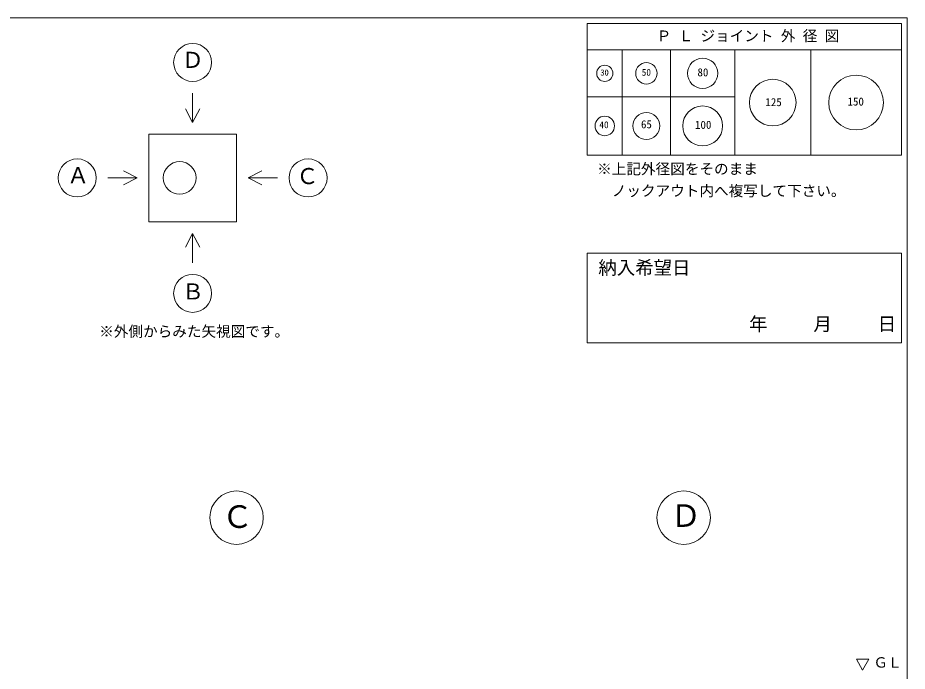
# Model space of a CAD drawing. Units: millimetres, scale not verified. Extents: x -6420 to 6420, y -3088 to 3088.
# Drawn here: x 2361 to 6420, y 107 to 3088 of the extents above; entities that cross this region are included whole.
import ezdxf
from ezdxf.enums import TextEntityAlignment as Align

# ---------------------------------------------------------------- set-up
doc = ezdxf.new("R2010")
doc.units = ezdxf.units.MM
doc.header["$LTSCALE"] = 20
for name, color, linetype, lineweight in [('0-2_waku', 7, 'Continuous', 18), ('0-3_gaikei', 7, 'Continuous', 18), ('0-5_sunpou', 7, 'Continuous', 5), ('0-D_文字１', 7, 'Continuous', 18)]:
    doc.layers.add(name, color=color, linetype=linetype, lineweight=lineweight)
doc.styles.add('ＭＳ ゴシック', font='')
doc.styles.get('ＭＳ ゴシック').set_extended_font_data('MS Gothic')

msp = doc.modelspace()

# ---------------------------------------------------------------- linework, layer by layer
at = {"layer": '0-2_waku'}
for p, q in [((-1740.25, 3087.55), (6419.75, 3087.55)), ((6419.75, 3087.55), (6419.75, -2612.45)), ((4959.75, 3060.89), (4959.75, 2460.89)), ((4959.75, 3060.89), (6393.09, 3060.89)), ((4959.75, 3060.89), (6393.09, 3060.89)), ((4959.75, 3060.89), (6393.09, 3060.89)), ((4959.75, 3060.89), (4959.75, 2460.89)), ((4959.75, 3060.89), (6393.09, 3060.89)), ((4959.75, 3060.89), (6393.09, 3060.89)), ((4959.75, 3060.89), (6393.09, 3060.89)), ((6393.09, 3060.89), (6393.09, 2460.89)), ((6393.09, 3060.89), (6393.09, 2460.89)), ((4959.75, 2940.89), (6393.09, 2940.89)), ((5119.75, 2940.89), (5119.75, 2460.89)), ((5339.75, 2940.89), (5339.75, 2460.89)), ((5633.09, 2940.89), (5633.09, 2460.89)), ((5979.75, 2940.89), (5979.75, 2460.89)), ((4959.75, 2727.55), (5633.09, 2727.55)), ((4959.75, 2460.89), (6393.09, 2460.89)), ((4959.75, 2460.89), (6393.09, 2460.89))]:
    msp.add_line(p, q, dxfattribs=at)
at = {"layer": '0-3_gaikei'}
for p, q in [((3159.23, 2743.85), (3159.23, 2610.52)), ((3159.23, 2610.52), (3127.06, 2672.35)), ((3159.23, 2610.52), (3191.4, 2672.35)), ((2959.23, 2557.18), (3359.23, 2557.18)), ((2959.23, 2557.18), (2959.23, 2157.18)), ((3359.23, 2557.18), (3359.23, 2157.18)), ((2772.57, 2357.18), (2905.9, 2357.18)), ((2905.9, 2357.18), (2844.06, 2389.35)), ((2905.9, 2357.18), (2844.06, 2325.01)), ((3412.57, 2357.18), (3474.4, 2389.35)), ((2959.23, 2157.18), (3359.23, 2157.18)), ((3159.23, 2103.85), (3127.06, 2042.01)), ((3159.23, 2103.85), (3191.4, 2042.01)), ((3159.23, 1970.52), (3159.23, 2103.85))]:
    msp.add_line(p, q, dxfattribs=at)
msp.add_lwpolyline([(3545.9, 2357.18), (3412.57, 2357.18), (3474.4, 2325.01)], dxfattribs=at)
for centre, radius in [((3159.23, 2883.85), 86.67), ((2632.57, 2357.18), 86.67), ((3685.9, 2357.18), 86.67), ((3099.91, 2357.18), 74.67), ((3159.23, 1830.52), 86.67), ((3359.75, 807.55), 121.88), ((5399.75, 807.55), 121.88)]:
    msp.add_circle(centre, radius, dxfattribs=at)
at = {"layer": '0-5_sunpou', "lineweight": 18}
for p, q in [((4959.75, 2013.83), (4959.75, 1604.89)), ((4959.75, 1604.89), (6393.09, 1604.89))]:
    msp.add_line(p, q, dxfattribs=at)
msp.add_lwpolyline([(6393.09, 1604.89), (6393.09, 2013.83), (4959.75, 2013.83)], dxfattribs=at)
for centre, radius in [((5229.75, 2834.22), 49), ((5486.42, 2834.22), 69), ((5039.75, 2834.22), 37), ((5806.42, 2700.89), 106.5), ((6186.42, 2700.89), 125), ((5486.42, 2594.22), 91), ((5039.75, 2594.22), 44.5), ((5229.75, 2594.22), 61.5)]:
    msp.add_circle(centre, radius, dxfattribs=at)
at = {"layer": '0-D_文字１'}
for p, q in [((6188.05, 161.87), (6244.92, 161.87)), ((6216.49, 111.28), (6188.05, 161.87)), ((6216.49, 111.28), (6244.92, 161.87))]:
    msp.add_line(p, q, dxfattribs=at)

# ---------------------------------------------------------------- texts
at = {"layer": '0-5_sunpou', "style": 'ＭＳ ゴシック'}
for s, height, p in [('30', 28.04, (5019.7, 2815.69)), ('50', 31.16, (5208.16, 2813.88)), ('80', 36.66, (5462.6, 2809.54)), ('125', 36.66, (5772.7, 2673.47)), ('150', 36.66, (6147.24, 2676.12)), ('40', 31.16, (5015.03, 2574.63)), ('65', 36.66, (5204.97, 2572.5)), ('100', 36.66, (5451.48, 2570.04)), ('納入希望日', 61.58, (5010.46, 1898.54))]:
    msp.add_text(s, height=height, dxfattribs=at).set_placement(p, align=Align.BOTTOM_LEFT)
at = {"layer": '0-D_文字１', "style": 'ＭＳ ゴシック'}
for s, height, p in [('Ｐ Ｌ ジョイント 外 径 図', 48.88, (5276.58, 2965.98)), ('Ｄ', 73.31, (3109.73, 2836.97)), ('Ａ', 73.31, (2586.46, 2310.72)), ('Ｃ', 73.31, (3632.75, 2306.99)), ('※上記外径図をそのまま', 48.88, (5004.81, 2359.29)), ('\u3000ノックアウト内へ複写して下さい。', 48.88, (5004.81, 2259.29)), ('Ｂ', 73.31, (3110.23, 1780.63)), ('\u3000\u3000\u3000年     月     日', 61.58, (5446.3, 1641.77)), ('※外側からみた矢視図です。', 48.88, (2732.84, 1618.02)), ('Ｃ', 103.1, (3293.06, 729.67)), ('Ｄ', 103.1, (5338.86, 734.32)), ('ＧＬ', 47.65, (6266.2, 109.05))]:
    msp.add_text(s, height=height, dxfattribs=at).set_placement(p, align=Align.BOTTOM_LEFT)

doc.saveas('drawing.dxf')
